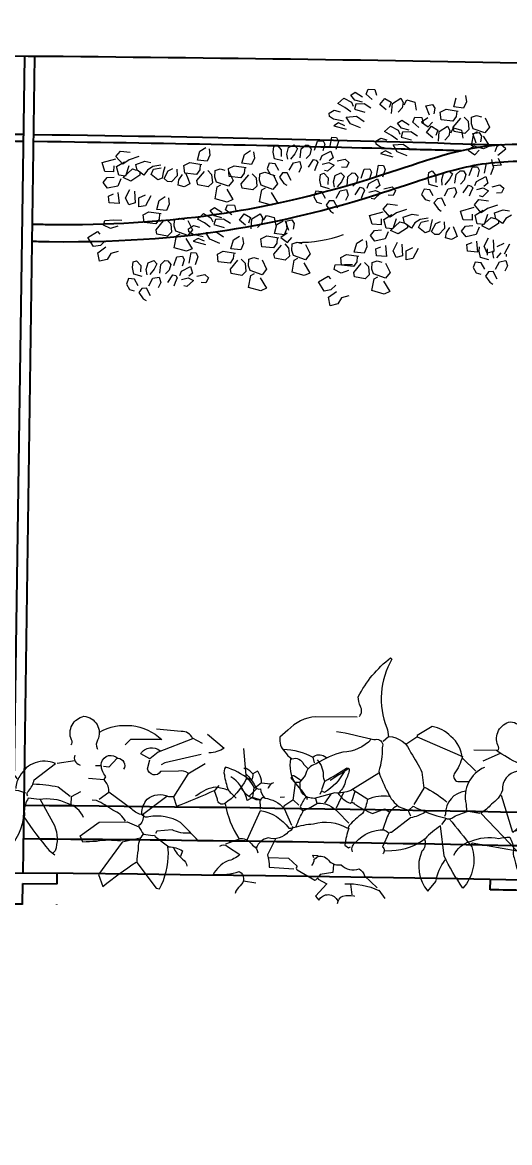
# Model space of a CAD drawing. Header units: metres. Extents: x 10 to 239, y 2 to 253.
# Drawn here: x 60.574 to 61.995, y 172.927 to 176.196 of the extents above; entities that cross this region are included whole.
import ezdxf

# ---------------------------------------------------------------- set-up
doc = ezdxf.new("R2010")
doc.units = ezdxf.units.M
doc.header["$MEASUREMENT"] = 0
doc.layers.get('Defpoints').update_dxf_attribs({"color": 9})
for name, color, linetype in [('-cotas', 252, 'Continuous'), ('1', 7, 'Continuous'), ('1estruct arco', 7, 'Continuous'), ('1lianas', 9, 'Continuous')]:
    doc.layers.add(name, color=color, linetype=linetype)
doc.layers.add('bloques veg', color=7, linetype='Continuous', lineweight=0, true_color=0xbbd5a5)
doc.styles.get("Standard").update_dxf_attribs({"font": 'arial.ttf'})
doc.dimstyles.get("Standard").update_dxf_attribs({"dimtxt": 0.18, "dimasz": 0.18, "dimexe": 0.18, "dimexo": 0.0625, "dimgap": 0.09, "dimtad": 0, "dimtih": 1, "dimtoh": 1, "dimdec": 4, "dimzin": 0, "dimdsep": 46, "dimtxsty": 'Standard', "dimcen": 0.09, "dimadec": 0, "dimazin": 0, "dimtfac": 1, "dimtdec": 4, "dimtofl": 0, "dimtmove": 0, "dimatfit": 3, "dimfxl": 1, "dimtolj": 1, "dimtzin": 0, "dimarcsym": 0})

# ---------------------------------------------------------------- blocks, each defined once
blk = doc.blocks.new('A$C510C2C19')
at = {"layer": 'bloques veg'}
for points in [[(794.7, 365.1, 0.349014), (796.4, 384.7, -0.094193), (792.1, 403.4, -0.10907), (854.2, 480), (856.8, 477.4, 0.229584), (848.3, 343.8, -0.100723), (851.7, 326), (841.5, 316.6)], [(233.7, 302.1, 0.4142), (234.5, 312.3, -0.472687), (258.3, 358.3, -0.53009), (285.6, 312.3, 0.260727), (284.7, 296.2), (285.6, 294.5)], [(790.4, 363.4), (709.6, 363.4, 0.189865), (655.9, 336.2), (640.6, 322.6, 0.263535), (650.8, 294.5, 0.133179), (664.5, 280.9, -0.390976), (687.4, 270.6), (695.9, 262.1)], [(1064.5, 302.1, 0.4142), (1065.3, 312.3, -0.472687), (1089.1, 358.3, -0.53009), (1116.4, 312.3, 0.260727), (1115.5, 296.2), (1116.4, 294.5)], [(289, 327.7, -0.32872), (410.7, 314.9), (349.4, 314), (339.2, 303.8)], [(490, 308.1), (470.4, 318.3, 0.326645), (448.3, 331.1), (399.8, 335.3)], [(750.4, 335.3, -0.021851), (817.6, 321.7, 0.099014), (829.6, 320.9, -0.574356), (839.8, 304.7, -0.091064), (833.8, 258.7, 0.045349), (852.5, 217, 0.13649), (874.7, 189.8), (889.1, 184.7)], [(1022.8, 261.3), (996.4, 286, 0.203949), (973.4, 328.5, 0.157364), (936.8, 347.2), (907.9, 329.4, -0.236053), (907, 326), (885.7, 311.5)], [(1119.8, 327.7, -0.32872), (1241.5, 314.9), (1180.2, 314), (1170, 303.8)], [(470.4, 317.4), (404, 290.2), (387.9, 277.4), (370, 286.8, -0.472885), (407.4, 292.8)], [(499.3, 326.8), (532.5, 299.6, -0.138214), (502.8, 290.2)], [(818.5, 320.9, -0.210098), (763.2, 295.3, 0.080353), (712.1, 271.5, 0.306458), (690.8, 248.5), (679.8, 234.9), (671.3, 234.9)], [(852.5, 326.8, -0.304626), (895.9, 295.3, -0.027878), (918.1, 257.9), (922.3, 227.2), (902.8, 194.9)], [(907.9, 326.8), (996.4, 289.4, -0.08902), (981.1, 255.3, 0.517303), (987.9, 240.9), (1009.1, 240.9)], [(570, 299.6), (575.9, 240, -0.128555), (534.2, 191.5, -0.566177), (520.6, 200), (514.7, 216.2)], [(647.4, 299.6, -0.110031), (705.3, 284.3, -0.37883), (728.3, 286), (731.7, 284.3)], [(1104.5, 262.1), (1137.6, 211.1, -0.107803), (1199.8, 145.5, 0.230988), (1174.2, 258.7), (1133.4, 290.2), (1118.9, 291.1), (1107, 277.4, -0.051575), (1062.8, 302.1), (1018.5, 302.1)], [(1135.1, 290.2, -0.301208), (1160.6, 301.3, -0.145798), (1205.7, 289.4, -0.098267), (1255.9, 253.6), (1272.1, 222.1)], [(130.8, 234.9, 0.03952), (98.5, 260.4, 0.257141), (66.2, 255.3, -0.03508), (80.6, 217.9), (78.9, 213.6)], [(151.3, 201.7, -0.449051), (152.1, 211.1, 0.125443), (163.2, 233.2), (204, 265.5, 0.401047), (135.1, 240, 0.163773), (127.4, 216.2)], [(241.5, 282.6, 0.442368), (250.8, 263.8), (252.5, 263)], [(421.9, 204.3), (375.1, 167.7, -0.142853), (353.8, 178.7), (308.7, 211.1, 0.217575), (301.1, 232.3, -0.386597), (302.8, 240.9, -0.209564), (293.4, 268.9, -0.568176), (325.7, 277.4, -0.587173), (336.8, 256.2)], [(462.8, 250.2, 0.212204), (444, 253.6), (409.1, 252.8, -0.720749), (383.6, 257.9), (387.9, 274.9)], [(495.9, 268.9), (461.9, 248.5), (434.7, 203.4), (440.6, 185.5, 0.01915), (515.5, 217.9), (523.2, 227.2)], [(589, 205.5, 0.046661), (591.6, 223.4, 0.079254), (580.9, 239.6, 0.108246), (535.4, 262.6, 0.252808), (533.3, 248.1, 0.063705), (541.4, 218.7, 0.099014), (546.9, 212.3), (556.7, 202.6)], [(661.9, 280.9, 0.189377), (671.3, 233.2), (667, 200), (650, 188.1), (650, 186.4)], [(713.7, 279.2, -0.206497), (726, 246.4, 0.075821), (728.6, 237.5), (723.1, 220.9)], [(729.4, 238.3, 0.0103), (770.7, 263.8, -0.4142), (776.3, 262.1, -0.105515), (769.4, 240, -0.169922), (757.1, 216.2), (755.8, 214.1)], [(775.4, 263.4, -0.012817), (744.8, 243), (739.7, 239.6)], [(1039.8, 268.9, 0.366302), (1004.9, 196.6), (1005.7, 183)], [(1106.2, 267.2), (1104.5, 262.1, 0.41008), (1075.5, 224.7, -0.148804), (1054.2, 197.4, -0.087555), (1033.8, 179.6), (1105.3, 106.4), (1017.6, 120.9), (1015.1, 118.3)], [(606, 199.6), (589, 204.3), (578.4, 198.3, 0.171524), (551.6, 240.4), (546, 243.8)], [(589, 250.2, 0.067581), (575.4, 260.9), (571.1, 260.9)], [(575.9, 249.4, -0.08551), (593, 227.2, 0.4142), (604, 221.3, 0.17395), (612.5, 203.4, -0.18573), (650.8, 183.8), (665.3, 151.5)], [(592.9, 223.4, 0.04306), (606, 234.1, 0.156006), (600.9, 250.6, 0.135742), (598, 255.8), (589, 250.2, -0.113541), (586.5, 237.9), (585.2, 237)], [(681.4, 239.6, -0.029968), (669.9, 246.8, 0.302765), (666.5, 247.7, 0.099014), (663.1, 243.4), (681.8, 220.9), (683.1, 220.4), (695, 203.8), (693.7, 201.7)], [(833.8, 255.3), (780.2, 220.4, -0.101242), (748.7, 215.3), (708.7, 204.3, -0.189941), (687.4, 211.9, -0.264252), (681.5, 231.5), (680.6, 234.9)], [(766.5, 257, -0.138168), (728.6, 216.2), (722.6, 219.2), (719.7, 211.9)], [(1177.6, 256.2, -0.587067), (1192.1, 257.9, 0.025208), (1273.8, 217.9), (1275.5, 215.3)], [(161.5, 225.5, -0.032883), (210, 220.4), (233.8, 202.6)], [(541.4, 217.9, 0.029037), (517.1, 223.8, 0.145218), (480.5, 206.8), (477.1, 205.5)], [(566.6, 222.1, 0.188675), (595.5, 200.9), (602.3, 200.9)], [(629, 233.2, 0.257919), (619.2, 223.8), (618.4, 222.6)], [(784.5, 222.1), (813.4, 204.3, -0.148804), (855.1, 210.2)], [(923.2, 228.9, -0.052948), (964.9, 202.6), (967.4, 200)], [(1003.2, 222.1, 0.383606), (964.9, 177), (963.2, 171.9)], [(260.2, 160.9, 0.228485), (228.7, 188.1, 0.153412), (173.4, 194.9, 0.03476), (152.1, 197.4, 0.136078), (144.5, 171.9, -0.226822), (142.8, 157.4, -0.168655), (102.8, 85.1, -0.166977), (83.2, 125.1, -0.132034), (88.3, 176.2, 0.4142), (78.1, 181.3, 0.176117), (20.2, 143, -0.333328), (12.5, 161.7, -0.370255), (90.8, 213.6, -0.04158), (132.5, 211.9), (146.2, 207.7)], [(484, 118.3, 0.011108), (449.1, 154, 0.17128), (387, 164.3, -0.45993), (373.4, 170.2, -0.170471), (383.6, 198.3, -0.298218), (425.3, 204.3), (434.7, 204.3)], [(812.5, 204.3, -0.109406), (803.2, 176.2, 0.033295), (777.6, 152.3), (775.1, 146.4, 0.201859), (707.9, 154, 0.059891), (669.6, 146.4), (667, 148.1, -0.38205), (659.3, 138.7, -0.310211), (620.2, 126, 0.250366), (597.2, 106.4)], [(610, 204.3, 0.514618), (604, 191.5), (604, 182.1)], [(692.5, 206.8, 0.033691), (681.5, 188.1), (686.6, 179.6)], [(754.7, 215.3, 0.147888), (779.3, 195.7, -0.548935), (787, 194.9, 0.055481), (822.8, 176.2), (846.6, 185.5), (855.1, 179.6)], [(1135.1, 212.8, -0.189499), (1096.8, 143), (1073.8, 214.5)], [(1213.5, 191.4, -0.32872), (1335.2, 178.6), (1273.9, 177.8), (1263.7, 167.6)], [(175.1, 194.9), (204, 144.7, -0.172211), (205.7, 95.3), (201.5, 91.1)], [(341.9, 154.9, 0.180038), (317.2, 176.2, 0.039429), (284.9, 194.9), (276.4, 194.9)], [(535.9, 191.5, 0.104645), (563.2, 124.3)], [(579.3, 121.7), (604.9, 179.6, -0.187164), (660.2, 145.5), (664.5, 145.5)], [(674.7, 148.9, -0.055374), (688.3, 180.4, 0.050323), (715.5, 194.9, -0.220352), (755.5, 178.7), (776.8, 156.6)], [(870.4, 191.5, 0.18956), (851.7, 170.2), (843.2, 145.5)], [(924.9, 179.6, -0.068573), (896.8, 168.5), (860.2, 139.6), (856.8, 139.6)], [(897.6, 171.9, -0.15036), (893.4, 183.8), (901.9, 191.5, 0.070404), (964, 169.4, 0.33432), (981.1, 171.9, -0.048264), (1009.1, 183), (1032.1, 179.6)], [(143.6, 160.9, 0.024628), (193.8, 96.2), (204.9, 87.7)], [(332.5, 115.7, 0.090576), (285.7, 114.9, -0.006271), (259.3, 113.2), (254.2, 125.1), (290.8, 152.3), (345.3, 154), (368.3, 144.7, 0.068298), (377.6, 130.2), (395.5, 127.7), (398.9, 128.5), (399.8, 126), (427, 106.4, -0.125), (453.4, 98.7), (450, 87.7)], [(376.8, 167.7, -0.240295), (368.3, 147.2), (367.4, 145.5)], [(972.5, 167.7, -0.007782), (1016.8, 114, -0.272308), (1000.6, 33.2, -0.034164), (963.2, 95.3), (955.5, 154, 0.047058), (925.7, 128.5, -0.158249), (861.1, 103.8), (846.6, 103)], [(1228.8, 154, -0.301208), (1254.4, 165, -0.145798), (1299.5, 153.1, -0.098267), (1349.7, 117.4), (1365.8, 85.9)], [(467.9, 133.6, -0.162277), (433, 139.6), (403.2, 136.2), (400.6, 131.9)], [(776.8, 147.2, 0.05426), (770, 114), (776.8, 108.9), (781.1, 110.6)], [(784.5, 101.3, -0.350769), (791.3, 120, -0.222488), (845.7, 144.7, -0.062256), (855.1, 138.7), (843.2, 111.5, -0.436478), (844, 97.9)], [(982.5, 97, -0.228485), (1014, 124.2, -0.153412), (1069.3, 131, -0.03476), (1090.6, 133.6, -0.136078), (1098.3, 108, 0.226822), (1100, 93.6, 0.168655), (1140, 21.2, 0.166977), (1159.5, 61.2, 0.132034), (1154.4, 112.3, -0.4142), (1164.6, 117.4, -0.176117), (1222.5, 79.1, 0.333328), (1230.2, 97.8, 0.370255), (1151.9, 149.8, 0.04158), (1110.2, 148), (1096.6, 143.8)], [(15.3, 108.9, -0.4142), (29.8, 108.1), (54.5, 92.8, -0.123093), (29.8, 80, 0.156387), (2.6, 52.8), (0, 51.1)], [(26.4, 113.2), (55.3, 124.3, -0.273697), (78.3, 111.5, -0.236053), (87.7, 101.3), (89.4, 97)], [(370.8, 122.6), (335.9, 114), (290.8, 50.2), (299.3, 27.2, -0.025269), (364, 75.7)], [(376.8, 130.2, 0.209335), (367.4, 99.6, 0.045135), (364.9, 74.9), (403.2, 25.5), (410, 23.8, 0.11853), (426.2, 94.5), (425.3, 106.4)], [(526.6, 108.9, -0.4142), (541.1, 108.1), (565.7, 92.8, -0.123093), (541.1, 80, 0.156387), (513.8, 52.8), (511.3, 51.1)], [(537.6, 113.2), (566.6, 124.3, -0.273697), (589.6, 111.5, -0.236053), (598.9, 101.3), (600.6, 97)], [(634.7, 124.3), (619.3, 92.8, -0.091522), (622.8, 68.9), (671.3, 66.4)], [(924.9, 126.8, -0.29039), (919.8, 103.8, 0.287994), (932.5, 26.4), (947.9, 45.1, -0.119293), (965.7, 87.7)], [(1284.2, 119.1, -0.189499), (1245.9, 49.3), (1222.9, 120.8)], [(1271.4, 119.9, -0.587067), (1285.8, 121.6, 0.025208), (1367.5, 81.6), (1369.3, 79.1)], [(435.5, 105.5, 0.130051), (454.2, 82.6, -0.178345), (462.8, 68.9)], [(621.9, 87.7), (660.2, 86.8), (677.2, 71.5, 0.5), (677.2, 64.7), (712.1, 45.1, 0.162277), (718.1, 49.4), (718.9, 46.8), (735.9, 38.3), (713.8, 13.6), (720.6, 6, -0.62767), (757.2, 5.1), (758.1, 6)], [(706.2, 73.2, 0.162277), (710.4, 86, 0.123093), (717.2, 91.1, -0.345856), (740.2, 81.7, 0.236053), (763.2, 75.7, 0.308121), (798.1, 68.1, -0.174149), (809.1, 54.5), (833.8, 31.5)], [(4.3, 53.6, 0.084976), (53.6, 59.6, -0.560455), (55.3, 32.3, 0.122009), (46, 17)], [(515.5, 53.6, 0.084976), (564.9, 59.6, -0.560455), (566.6, 32.3, 0.122009), (557.2, 17)], [(770.8, 38.3, -0.124252), (837.2, 26.4), (837.2, 27.2), (849.1, 11.1)], [(757.2, 0, -0.297607), (767.4, 14.5, -0.116623), (788.7, 15.3), (789.6, 14.5)]]:
    blk.add_lwpolyline(points, format="xyb", dxfattribs=at)
for points in [[(487.4, 286.8), (416.8, 269.8), (410, 265.5)], [(705.3, 284.3), (707.9, 273.2)], [(1069.6, 296.2), (1036.4, 280.9)], [(241.5, 271.5), (207.4, 265.5)], [(293.4, 262.1), (282.3, 262.1)], [(324, 277.4), (307.9, 259.6), (297.6, 261.3)], [(575.9, 240.9), (584.5, 240.9)], [(299.3, 234.9), (268.7, 237.4)], [(597.2, 222.1), (581.9, 206.8)], [(606, 233.2), (623.1, 231.5)], [(787.9, 218.7), (781.9, 198.3)], [(235.5, 185.5), (236.4, 201.7), (254.2, 211.9)], [(308.7, 210.2), (290, 196.6)], [(518.4, 202.6), (520.1, 204.3)], [(642.6, 205.5), (650.7, 206.8)], [(667.9, 200.9), (678.9, 190.6)], [(711.3, 204.3), (713.8, 194.9)], [(741.1, 212.8), (729.1, 194.9)], [(765.7, 216.2), (752.1, 185.5)], [(965.7, 167.7), (957.2, 156.6)], [(709.6, 88.5), (707.9, 93.6), (717.2, 92.8), (717.2, 91.1)], [(747.9, 75.7), (747, 60.4), (722.3, 56.2), (719.8, 51.9)], [(62.1, 41.7), (86, 38.3)], [(573.4, 41.7), (597.2, 38.3)], [(781.9, 38.3), (784.5, 17)]]:
    blk.add_lwpolyline(points, dxfattribs=at)
blk = doc.blocks.new('A$C0C3707A3')
at = {"layer": 'bloques veg'}
for p, q in [((0.6062, 0.4879), (0.6161, 0.4946)), ((0.6161, 0.4946), (0.6331, 0.4842)), ((0.6417, 0.4901), (0.6459, 0.5017)), ((0.6459, 0.5017), (0.662, 0.5009)), ((0.662, 0.5009), (0.6656, 0.4883)), ((0.5764, 0.468), (0.5902, 0.4806)), ((0.5926, 0.459), (0.5764, 0.468)), ((0.5902, 0.4806), (0.6075, 0.4713)), ((0.6158, 0.4761), (0.6062, 0.4879)), ((0.6075, 0.4713), (0.612, 0.462)), ((0.6181, 0.4673), (0.6149, 0.4554)), ((0.6332, 0.4714), (0.6158, 0.4761)), ((0.6369, 0.4681), (0.6181, 0.4673)), ((0.6528, 0.458), (0.6369, 0.4681)), ((0.6559, 0.4781), (0.6417, 0.4901)), ((0.6737, 0.4664), (0.6846, 0.4809)), ((0.6846, 0.4809), (0.6997, 0.4722)), ((0.6997, 0.4722), (0.6951, 0.4595)), ((0.7009, 0.4463), (0.7024, 0.4692)), ((0.7024, 0.4692), (0.7219, 0.4814)), ((0.7219, 0.4814), (0.7275, 0.4717)), ((0.7275, 0.4717), (0.7254, 0.4595)), ((0.7296, 0.4665), (0.736, 0.4776)), ((0.736, 0.4776), (0.7545, 0.4726)), ((0.7545, 0.4726), (0.7577, 0.4543)), ((0.7802, 0.4646), (0.795, 0.4676)), ((0.795, 0.4676), (0.8009, 0.459)), ((0.8448, 0.4624), (0.8503, 0.483)), ((0.8736, 0.4744), (0.8674, 0.4598)), ((0.8717, 0.4889), (0.8736, 0.4744)), ((0.5564, 0.4454), (0.5677, 0.4529)), ((0.5568, 0.4383), (0.5564, 0.4454)), ((0.5677, 0.4529), (0.5818, 0.4491)), ((0.6064, 0.4495), (0.5926, 0.459)), ((0.6149, 0.4554), (0.6388, 0.449)), ((0.6879, 0.4544), (0.6737, 0.4664)), ((0.7254, 0.4595), (0.7157, 0.4493)), ((0.7883, 0.4426), (0.7802, 0.4646)), ((0.8009, 0.459), (0.7985, 0.4457)), ((0.8135, 0.4498), (0.827, 0.4567)), ((0.8157, 0.4318), (0.8135, 0.4498)), ((0.827, 0.4567), (0.855, 0.4527)), ((0.8674, 0.4598), (0.8448, 0.4624)), ((0.8515, 0.4525), (0.8504, 0.4399)), ((0.8861, 0.4385), (0.8976, 0.4424)), ((0.8976, 0.4424), (0.9085, 0.4395)), ((0.5668, 0.4322), (0.5568, 0.4383)), ((0.5899, 0.4272), (0.5668, 0.4322)), ((0.5784, 0.4233), (0.5674, 0.4169)), ((0.5674, 0.4169), (0.5956, 0.4093)), ((0.593, 0.417), (0.5784, 0.4233)), ((0.5961, 0.4371), (0.6198, 0.4389)), ((0.6059, 0.4217), (0.5961, 0.4371)), ((0.6289, 0.4121), (0.6059, 0.4217)), ((0.6198, 0.4389), (0.6376, 0.4272)), ((0.6849, 0.404), (0.6988, 0.4166)), ((0.6988, 0.4166), (0.716, 0.4073)), ((0.7147, 0.424), (0.7246, 0.4306)), ((0.7243, 0.4121), (0.7147, 0.424)), ((0.7246, 0.4306), (0.7416, 0.4202)), ((0.7502, 0.4261), (0.7544, 0.4377)), ((0.7644, 0.4141), (0.7502, 0.4261)), ((0.7544, 0.4377), (0.7705, 0.4369)), ((0.7844, 0.4367), (0.7701, 0.4266)), ((0.7701, 0.4266), (0.7857, 0.4154)), ((0.7705, 0.4369), (0.7741, 0.4243)), ((0.7822, 0.4024), (0.7931, 0.4169)), ((0.7857, 0.4154), (0.7957, 0.4267)), ((0.7931, 0.4169), (0.8082, 0.4082)), ((0.8109, 0.4052), (0.8304, 0.4174)), ((0.8429, 0.4292), (0.8157, 0.4318)), ((0.8304, 0.4174), (0.836, 0.4078)), ((0.8504, 0.4399), (0.8429, 0.4292)), ((0.8437, 0.415), (0.861, 0.436)), ((0.8458, 0.4051), (0.8437, 0.415)), ((0.8687, 0.4386), (0.8778, 0.4291)), ((0.8778, 0.4291), (0.8796, 0.41)), ((0.8856, 0.4235), (0.8861, 0.4385)), ((0.8895, 0.412), (0.8856, 0.4235)), ((0.9277, 0.4158), (0.9171, 0.4023)), ((0.9172, 0.4372), (0.9277, 0.4158)), ((0.5583, 0.3658), (0.5626, 0.3903)), ((0.5626, 0.3903), (0.574, 0.3895)), ((0.574, 0.3895), (0.5785, 0.3802)), ((0.7011, 0.395), (0.6849, 0.404)), ((0.7149, 0.3855), (0.7011, 0.395)), ((0.716, 0.4073), (0.7205, 0.398)), ((0.7266, 0.4033), (0.7234, 0.3914)), ((0.7234, 0.3914), (0.7473, 0.385)), ((0.7417, 0.4074), (0.7243, 0.4121)), ((0.7454, 0.4041), (0.7266, 0.4033)), ((0.7613, 0.394), (0.7454, 0.4041)), ((0.7964, 0.3904), (0.7822, 0.4024)), ((0.8082, 0.4082), (0.8036, 0.3955)), ((0.8094, 0.3823), (0.8109, 0.4052)), ((0.8339, 0.3955), (0.8242, 0.3853)), ((0.836, 0.4078), (0.8339, 0.3955)), ((0.8381, 0.4025), (0.8445, 0.4136)), ((0.8445, 0.4136), (0.863, 0.4087)), ((0.8702, 0.4009), (0.8458, 0.4051)), ((0.863, 0.4087), (0.8662, 0.3903)), ((0.8796, 0.41), (0.8702, 0.4009)), ((0.8861, 0.3734), (0.8912, 0.4011)), ((0.8887, 0.4006), (0.9035, 0.4036)), ((0.8968, 0.3787), (0.8887, 0.4006)), ((0.9171, 0.4023), (0.8895, 0.412)), ((0.8912, 0.4011), (0.8995, 0.4059)), ((0.9035, 0.4036), (0.9094, 0.3951)), ((0.9094, 0.3951), (0.907, 0.3818)), ((0.9129, 0.3953), (0.9275, 0.3716)), ((0.2578, 0.3556), (0.2718, 0.3646)), ((0.4273, 0.3544), (0.4286, 0.368)), ((0.4286, 0.368), (0.4363, 0.3706)), ((0.4363, 0.3706), (0.4462, 0.3598)), ((0.4589, 0.3506), (0.4629, 0.3658)), ((0.4629, 0.3658), (0.4761, 0.3716)), ((0.4761, 0.3716), (0.4833, 0.3638)), ((0.4833, 0.3638), (0.4777, 0.3514)), ((0.4923, 0.3626), (0.5017, 0.3717)), ((0.5017, 0.3717), (0.5085, 0.371)), ((0.5085, 0.371), (0.5155, 0.3622)), ((0.5231, 0.3601), (0.5297, 0.3805)), ((0.5297, 0.3805), (0.5428, 0.3816)), ((0.5465, 0.3736), (0.5424, 0.3584)), ((0.5428, 0.3816), (0.5465, 0.3736)), ((0.5785, 0.3802), (0.5724, 0.362)), ((0.6649, 0.3815), (0.6762, 0.3889)), ((0.6653, 0.3744), (0.6649, 0.3815)), ((0.6753, 0.3682), (0.6653, 0.3744)), ((0.6984, 0.3632), (0.6753, 0.3682)), ((0.6762, 0.3889), (0.6903, 0.3851)), ((0.7046, 0.3732), (0.7283, 0.3749)), ((0.7144, 0.3577), (0.7046, 0.3732)), ((0.7283, 0.3749), (0.7461, 0.3632)), ((0.8929, 0.3727), (0.8786, 0.3626)), ((0.9143, 0.3658), (0.8861, 0.3734)), ((0.9275, 0.3716), (0.9143, 0.3658)), ((0.945, 0.3716), (0.9404, 0.3588)), ((0.9543, 0.3761), (0.945, 0.3716)), ((0.9476, 0.3511), (0.9656, 0.366)), ((0.9656, 0.366), (0.9543, 0.3761)), ((0.0635, 0.3425), (0.0738, 0.3549)), ((0.0795, 0.3243), (0.0635, 0.3425)), ((0.0738, 0.3549), (0.0963, 0.3523)), ((0.1169, 0.3422), (0.0939, 0.3344)), ((0.2522, 0.335), (0.2578, 0.3556)), ((0.2811, 0.347), (0.2748, 0.3324)), ((0.2791, 0.3615), (0.2811, 0.347)), ((0.3552, 0.3283), (0.3607, 0.349)), ((0.3607, 0.349), (0.3748, 0.358)), ((0.384, 0.3404), (0.3778, 0.3258)), ((0.3821, 0.3549), (0.384, 0.3404)), ((0.4303, 0.3396), (0.4273, 0.3544)), ((0.4499, 0.3344), (0.4303, 0.3396)), ((0.4462, 0.3598), (0.4457, 0.3448)), ((0.4614, 0.3383), (0.4589, 0.3506)), ((0.4777, 0.3514), (0.4674, 0.339)), ((0.4903, 0.3422), (0.4923, 0.3626)), ((0.512, 0.3491), (0.5039, 0.3408)), ((0.5091, 0.3208), (0.5208, 0.3386)), ((0.5155, 0.3622), (0.512, 0.3491)), ((0.5208, 0.3386), (0.5273, 0.3369)), ((0.5366, 0.3367), (0.5406, 0.3473)), ((0.5406, 0.3473), (0.5609, 0.3581)), ((0.5661, 0.3428), (0.5573, 0.3358)), ((0.5609, 0.3581), (0.5661, 0.3428)), ((0.5758, 0.3355), (0.5944, 0.3399)), ((0.5944, 0.3399), (0.6027, 0.3318)), ((0.6869, 0.3593), (0.6759, 0.3529)), ((0.6759, 0.3529), (0.7041, 0.3454)), ((0.7015, 0.353), (0.6869, 0.3593)), ((0.7374, 0.3481), (0.7144, 0.3577)), ((0.8786, 0.3626), (0.8942, 0.3514)), ((0.8942, 0.3514), (0.9042, 0.3627)), ((0.9363, 0.3262), (0.9333, 0.341)), ((0.948, 0.344), (0.9554, 0.3281)), ((0.0316, 0.3278), (0.0631, 0.3368)), ((0.0378, 0.3075), (0.0316, 0.3278)), ((0.0587, 0.3205), (0.0585, 0.3066)), ((0.0653, 0.3188), (0.0834, 0.3302)), ((0.0704, 0.2988), (0.0653, 0.3188)), ((0.0939, 0.3344), (0.0795, 0.3243)), ((0.0806, 0.2937), (0.1022, 0.3135)), ((0.0936, 0.3205), (0.0861, 0.2969)), ((0.1022, 0.3135), (0.1109, 0.3112)), ((0.1098, 0.3243), (0.1303, 0.3316)), ((0.1131, 0.3106), (0.1098, 0.3243)), ((0.1365, 0.3113), (0.1287, 0.2994)), ((0.1303, 0.3316), (0.1447, 0.3289)), ((0.1492, 0.3195), (0.1365, 0.3113)), ((0.1454, 0.3008), (0.151, 0.3132)), ((0.1675, 0.3228), (0.1492, 0.3195)), ((0.151, 0.3132), (0.1683, 0.3168)), ((0.177, 0.3191), (0.1735, 0.306)), ((0.185, 0.3099), (0.1958, 0.3152)), ((0.2047, 0.314), (0.2053, 0.2987)), ((0.221, 0.3224), (0.2344, 0.3293)), ((0.2231, 0.3044), (0.221, 0.3224)), ((0.2344, 0.3293), (0.2624, 0.3253)), ((0.2579, 0.3125), (0.2503, 0.3018)), ((0.2748, 0.3324), (0.2522, 0.335)), ((0.2589, 0.3251), (0.2579, 0.3125)), ((0.2936, 0.3111), (0.3051, 0.315)), ((0.3051, 0.315), (0.3159, 0.3121)), ((0.3239, 0.3158), (0.3374, 0.3226)), ((0.326, 0.2978), (0.3239, 0.3158)), ((0.3374, 0.3226), (0.3654, 0.3186)), ((0.3778, 0.3258), (0.3552, 0.3283)), ((0.3618, 0.3184), (0.3608, 0.3059)), ((0.4182, 0.3289), (0.4136, 0.3162)), ((0.4136, 0.3162), (0.4207, 0.3038)), ((0.4318, 0.3276), (0.4182, 0.3289)), ((0.4405, 0.3125), (0.4318, 0.3276)), ((0.465, 0.3129), (0.4743, 0.3302)), ((0.4743, 0.3302), (0.4891, 0.3332)), ((0.4927, 0.3206), (0.487, 0.3081)), ((0.4891, 0.3332), (0.4927, 0.3206)), ((0.5265, 0.3208), (0.5231, 0.3124)), ((0.5305, 0.3314), (0.5265, 0.3208)), ((0.5273, 0.3369), (0.5305, 0.3314)), ((0.5411, 0.3274), (0.5561, 0.3315)), ((0.5531, 0.3114), (0.5465, 0.3131)), ((0.5686, 0.3258), (0.5531, 0.3114)), ((0.5561, 0.3315), (0.5686, 0.3258)), ((0.5974, 0.3205), (0.5859, 0.3212)), ((0.6027, 0.3318), (0.5974, 0.3205)), ((0.6316, 0.2962), (0.6382, 0.3165)), ((0.6382, 0.3165), (0.6513, 0.3176)), ((0.6513, 0.3176), (0.655, 0.3097)), ((0.6668, 0.3018), (0.6711, 0.3263)), ((0.6711, 0.3263), (0.6825, 0.3256)), ((0.687, 0.3162), (0.6809, 0.2981)), ((0.6825, 0.3256), (0.687, 0.3162)), ((0.7875, 0.3103), (0.7955, 0.314)), ((0.7955, 0.314), (0.8043, 0.3035)), ((0.8218, 0.3081), (0.8339, 0.3142)), ((0.8339, 0.3142), (0.8425, 0.3072)), ((0.8515, 0.306), (0.8606, 0.314)), ((0.8606, 0.314), (0.8677, 0.3144)), ((0.8677, 0.3144), (0.8736, 0.3059)), ((0.8812, 0.3038), (0.8889, 0.3239)), ((0.8889, 0.3239), (0.9006, 0.3242)), ((0.9043, 0.3163), (0.9002, 0.3011)), ((0.9006, 0.3242), (0.9043, 0.3163)), ((0.9164, 0.3095), (0.9215, 0.3326)), ((0.9215, 0.3326), (0.9332, 0.333)), ((0.9377, 0.3236), (0.9305, 0.3057)), ((0.9332, 0.333), (0.9377, 0.3236)), ((0.9554, 0.3281), (0.9363, 0.3262)), ((0.0344, 0.2817), (0.0433, 0.2932)), ((0.0585, 0.3066), (0.0378, 0.3075)), ((0.0433, 0.2932), (0.0599, 0.2946)), ((0.0751, 0.2905), (0.0683, 0.2737)), ((0.0861, 0.2969), (0.0704, 0.2988)), ((0.0982, 0.2855), (0.0806, 0.2937)), ((0.1194, 0.2996), (0.0982, 0.2855)), ((0.1287, 0.2994), (0.1131, 0.3106)), ((0.1193, 0.3078), (0.1194, 0.2996)), ((0.1607, 0.2885), (0.1454, 0.3008)), ((0.1711, 0.2927), (0.1607, 0.2885)), ((0.1735, 0.306), (0.1711, 0.2927)), ((0.1755, 0.2916), (0.185, 0.3099)), ((0.183, 0.2849), (0.1755, 0.2916)), ((0.2053, 0.2987), (0.1923, 0.2847)), ((0.2077, 0.2771), (0.2098, 0.2894)), ((0.2098, 0.2894), (0.2176, 0.3012)), ((0.2503, 0.3018), (0.2231, 0.3044)), ((0.2253, 0.3038), (0.2311, 0.2906)), ((0.2311, 0.2906), (0.2352, 0.2802)), ((0.2512, 0.2876), (0.2684, 0.3085)), ((0.2532, 0.2777), (0.2512, 0.2876)), ((0.2761, 0.3111), (0.2852, 0.3017)), ((0.2852, 0.3017), (0.2871, 0.2826)), ((0.293, 0.2961), (0.2936, 0.3111)), ((0.2969, 0.2846), (0.293, 0.2961)), ((0.3246, 0.3098), (0.3351, 0.2883)), ((0.3351, 0.2883), (0.3246, 0.2749)), ((0.3533, 0.2951), (0.326, 0.2978)), ((0.3608, 0.3059), (0.3533, 0.2951)), ((0.3541, 0.2809), (0.3714, 0.3019)), ((0.379, 0.3045), (0.3881, 0.2951)), ((0.3881, 0.2951), (0.39, 0.276)), ((0.396, 0.2895), (0.3965, 0.3045)), ((0.3998, 0.278), (0.396, 0.2895)), ((0.3965, 0.3045), (0.408, 0.3084)), ((0.408, 0.3084), (0.4188, 0.3055)), ((0.4207, 0.3038), (0.4316, 0.3009)), ((0.4275, 0.3031), (0.4381, 0.2817)), ((0.4494, 0.3066), (0.4421, 0.2969)), ((0.4421, 0.2969), (0.4523, 0.2826)), ((0.46, 0.3072), (0.4494, 0.3066)), ((0.4693, 0.2896), (0.46, 0.3072)), ((0.5358, 0.2904), (0.5371, 0.304)), ((0.5388, 0.2756), (0.5358, 0.2904)), ((0.5371, 0.304), (0.5448, 0.3066)), ((0.5448, 0.3066), (0.5547, 0.2958)), ((0.5547, 0.2958), (0.5542, 0.2808)), ((0.5674, 0.2866), (0.5714, 0.3018)), ((0.5699, 0.2743), (0.5674, 0.2866)), ((0.5714, 0.3018), (0.5846, 0.3076)), ((0.5862, 0.2874), (0.5759, 0.275)), ((0.5846, 0.3076), (0.5918, 0.2998)), ((0.5918, 0.2998), (0.5862, 0.2874)), ((0.5988, 0.2782), (0.6008, 0.2986)), ((0.6008, 0.2986), (0.6102, 0.3077)), ((0.6102, 0.3077), (0.617, 0.307)), ((0.617, 0.307), (0.624, 0.2982)), ((0.624, 0.2982), (0.6205, 0.2852)), ((0.6491, 0.2833), (0.6694, 0.2942)), ((0.655, 0.3097), (0.6509, 0.2945)), ((0.6694, 0.2942), (0.6746, 0.2788)), ((0.7862, 0.2967), (0.7875, 0.3103)), ((0.7892, 0.282), (0.7862, 0.2967)), ((0.8043, 0.3035), (0.8046, 0.2871)), ((0.818, 0.294), (0.8218, 0.3081)), ((0.8192, 0.2809), (0.818, 0.294)), ((0.8358, 0.2951), (0.8252, 0.2816)), ((0.8425, 0.3072), (0.8358, 0.2951)), ((0.8484, 0.2859), (0.8515, 0.306)), ((0.8701, 0.2929), (0.8617, 0.2835)), ((0.8736, 0.3059), (0.8701, 0.2929)), ((0.8947, 0.2805), (0.8984, 0.2899)), ((0.8984, 0.2899), (0.9201, 0.3016)), ((0.9242, 0.2865), (0.9151, 0.2785)), ((0.9201, 0.3016), (0.9242, 0.2865)), ((0.0448, 0.2684), (0.0344, 0.2817)), ((0.0683, 0.2737), (0.0448, 0.2684)), ((0.0867, 0.2467), (0.0965, 0.2662)), ((0.1071, 0.2622), (0.1091, 0.2349)), ((0.1923, 0.2847), (0.183, 0.2849)), ((0.2218, 0.2733), (0.2077, 0.2771)), ((0.2352, 0.2802), (0.2218, 0.2733)), ((0.2777, 0.2735), (0.2532, 0.2777)), ((0.2871, 0.2826), (0.2777, 0.2735)), ((0.2935, 0.246), (0.2986, 0.2737)), ((0.3246, 0.2749), (0.2969, 0.2846)), ((0.2986, 0.2737), (0.3069, 0.2785)), ((0.3204, 0.2679), (0.3349, 0.2442)), ((0.3561, 0.2711), (0.3541, 0.2809)), ((0.3806, 0.2669), (0.3561, 0.2711)), ((0.39, 0.276), (0.3806, 0.2669)), ((0.3965, 0.2393), (0.4016, 0.267)), ((0.4275, 0.2682), (0.3998, 0.278)), ((0.4016, 0.267), (0.4098, 0.2718)), ((0.4233, 0.2612), (0.4379, 0.2375)), ((0.4381, 0.2817), (0.4275, 0.2682)), ((0.4523, 0.2826), (0.4593, 0.2783)), ((0.5267, 0.2649), (0.5221, 0.2522)), ((0.5403, 0.2636), (0.5267, 0.2649)), ((0.5584, 0.2704), (0.5388, 0.2756)), ((0.549, 0.2485), (0.5403, 0.2636)), ((0.5735, 0.2489), (0.5828, 0.2662)), ((0.5828, 0.2662), (0.5976, 0.2692)), ((0.5976, 0.2692), (0.6012, 0.2566)), ((0.6205, 0.2852), (0.6124, 0.2769)), ((0.6176, 0.2569), (0.6293, 0.2747)), ((0.6293, 0.2747), (0.6358, 0.2729)), ((0.639, 0.2674), (0.635, 0.2569)), ((0.6358, 0.2729), (0.639, 0.2674)), ((0.6451, 0.2728), (0.6491, 0.2833)), ((0.6496, 0.2634), (0.6646, 0.2675)), ((0.6771, 0.2619), (0.6616, 0.2474)), ((0.6646, 0.2675), (0.6771, 0.2619)), ((0.6746, 0.2788), (0.6658, 0.2719)), ((0.6843, 0.2716), (0.7029, 0.2759)), ((0.7029, 0.2759), (0.7112, 0.2678)), ((0.7112, 0.2678), (0.7059, 0.2565)), ((0.777, 0.2713), (0.7714, 0.2588)), ((0.7906, 0.2699), (0.777, 0.2713)), ((0.8088, 0.2767), (0.7892, 0.282)), ((0.7986, 0.2562), (0.7906, 0.2699)), ((0.8242, 0.2563), (0.8332, 0.2725)), ((0.8332, 0.2725), (0.848, 0.2755)), ((0.8519, 0.264), (0.8451, 0.2518)), ((0.848, 0.2755), (0.8519, 0.264)), ((0.8679, 0.2632), (0.8797, 0.281)), ((0.8797, 0.281), (0.8862, 0.2792)), ((0.8843, 0.2635), (0.8812, 0.2561)), ((0.8897, 0.2748), (0.8843, 0.2635)), ((0.8862, 0.2792), (0.8897, 0.2748)), ((0.8992, 0.2711), (0.9142, 0.2752)), ((0.9264, 0.2685), (0.9122, 0.2548)), ((0.9142, 0.2752), (0.9264, 0.2685)), ((0.9347, 0.2779), (0.9522, 0.2825)), ((0.9565, 0.2639), (0.9448, 0.2635)), ((0.9522, 0.2825), (0.9619, 0.2752)), ((0.9619, 0.2752), (0.9565, 0.2639)), ((0.0469, 0.2504), (0.0587, 0.2554)), ((0.0486, 0.2348), (0.0469, 0.2504)), ((0.0715, 0.2334), (0.0486, 0.2348)), ((0.0689, 0.2585), (0.0715, 0.2334)), ((0.094, 0.2308), (0.0867, 0.2467)), ((0.1091, 0.2349), (0.094, 0.2308)), ((0.1169, 0.2468), (0.1329, 0.2541)), ((0.1171, 0.2258), (0.1169, 0.2468)), ((0.1451, 0.252), (0.133, 0.2285)), ((0.1587, 0.2204), (0.1643, 0.2411)), ((0.1643, 0.2411), (0.1783, 0.2501)), ((0.1856, 0.247), (0.1876, 0.2325)), ((0.3218, 0.2384), (0.2935, 0.246)), ((0.3349, 0.2442), (0.3218, 0.2384)), ((0.4247, 0.2318), (0.3965, 0.2393)), ((0.4379, 0.2375), (0.4247, 0.2318)), ((0.5221, 0.2522), (0.5292, 0.2398)), ((0.5292, 0.2398), (0.5401, 0.2369)), ((0.5579, 0.2426), (0.5506, 0.2329)), ((0.5685, 0.2433), (0.5579, 0.2426)), ((0.5778, 0.2257), (0.5685, 0.2433)), ((0.6012, 0.2566), (0.5955, 0.2442)), ((0.635, 0.2569), (0.6316, 0.2485)), ((0.6616, 0.2474), (0.655, 0.2492)), ((0.683, 0.2243), (0.6933, 0.2367)), ((0.6933, 0.2367), (0.7159, 0.2341)), ((0.7059, 0.2565), (0.6944, 0.2572)), ((0.7714, 0.2588), (0.7799, 0.2472)), ((0.7799, 0.2472), (0.7908, 0.2443)), ((0.8083, 0.2489), (0.7999, 0.2395)), ((0.7999, 0.2395), (0.8104, 0.2263)), ((0.8181, 0.2509), (0.8083, 0.2489)), ((0.8271, 0.2323), (0.8181, 0.2509)), ((0.8938, 0.2359), (0.9041, 0.2482)), ((0.9099, 0.2176), (0.8938, 0.2359)), ((0.9041, 0.2482), (0.9267, 0.2457)), ((0.9122, 0.2548), (0.9057, 0.2566)), ((0.9472, 0.2355), (0.9242, 0.2277)), ((0.133, 0.2285), (0.1171, 0.2258)), ((0.1274, 0.2079), (0.1409, 0.2147)), ((0.1296, 0.1898), (0.1274, 0.2079)), ((0.1409, 0.2147), (0.1689, 0.2107)), ((0.1813, 0.2179), (0.1587, 0.2204)), ((0.1654, 0.2105), (0.1644, 0.198)), ((0.1876, 0.2325), (0.1813, 0.2179)), ((0.253, 0.1987), (0.2668, 0.2113)), ((0.2668, 0.2113), (0.2841, 0.202)), ((0.2827, 0.2186), (0.2927, 0.2253)), ((0.2923, 0.2067), (0.2827, 0.2186)), ((0.2927, 0.2253), (0.3097, 0.2149)), ((0.3182, 0.2207), (0.3225, 0.2324)), ((0.3324, 0.2088), (0.3182, 0.2207)), ((0.3225, 0.2324), (0.3386, 0.2316)), ((0.3386, 0.2316), (0.3422, 0.219)), ((0.3502, 0.197), (0.3611, 0.2116)), ((0.3611, 0.2116), (0.3762, 0.2029)), ((0.3789, 0.1998), (0.3985, 0.212)), ((0.3985, 0.212), (0.404, 0.2024)), ((0.4061, 0.1972), (0.4126, 0.2083)), ((0.4126, 0.2083), (0.431, 0.2033)), ((0.5506, 0.2329), (0.5608, 0.2186)), ((0.5608, 0.2186), (0.5678, 0.2144)), ((0.6512, 0.2096), (0.6827, 0.2186)), ((0.6574, 0.1893), (0.6512, 0.2096)), ((0.6991, 0.2061), (0.683, 0.2243)), ((0.6848, 0.2006), (0.703, 0.212)), ((0.7134, 0.2162), (0.6991, 0.2061)), ((0.7364, 0.224), (0.7134, 0.2162)), ((0.7293, 0.2061), (0.7499, 0.2134)), ((0.7499, 0.2134), (0.7643, 0.2107)), ((0.8104, 0.2263), (0.8171, 0.221)), ((0.862, 0.2211), (0.8935, 0.2302)), ((0.8682, 0.2009), (0.862, 0.2211)), ((0.8891, 0.2139), (0.8889, 0.2)), ((0.8956, 0.2121), (0.9138, 0.2235)), ((0.9007, 0.1921), (0.8956, 0.2121)), ((0.9242, 0.2277), (0.9099, 0.2176)), ((0.924, 0.2138), (0.9165, 0.1902)), ((0.9401, 0.2177), (0.9607, 0.2249)), ((0.9434, 0.204), (0.9401, 0.2177)), ((0.9607, 0.2249), (0.9751, 0.2222)), ((0.9796, 0.2129), (0.9669, 0.2047)), ((0.0356, 0.1831), (0.0386, 0.194)), ((0.0521, 0.1752), (0.0356, 0.1831)), ((0.0386, 0.194), (0.0598, 0.1952)), ((0.0598, 0.1952), (0.0784, 0.1949)), ((0.1568, 0.1872), (0.1296, 0.1898)), ((0.1644, 0.198), (0.1568, 0.1872)), ((0.1577, 0.173), (0.1749, 0.194)), ((0.1826, 0.1966), (0.1917, 0.1872)), ((0.1917, 0.1872), (0.1936, 0.1681)), ((0.1995, 0.1816), (0.2, 0.1966)), ((0.2034, 0.1701), (0.1995, 0.1816)), ((0.2, 0.1966), (0.2116, 0.2005)), ((0.2116, 0.2005), (0.2224, 0.1976)), ((0.2311, 0.1952), (0.2416, 0.1738)), ((0.2329, 0.1761), (0.2442, 0.1836)), ((0.2442, 0.1836), (0.2584, 0.1798)), ((0.2692, 0.1897), (0.253, 0.1987)), ((0.2829, 0.1802), (0.2692, 0.1897)), ((0.2841, 0.202), (0.2886, 0.1926)), ((0.2946, 0.198), (0.2914, 0.186)), ((0.2914, 0.186), (0.3153, 0.1796)), ((0.3097, 0.2021), (0.2923, 0.2067)), ((0.3135, 0.1987), (0.2946, 0.198)), ((0.3294, 0.1887), (0.3135, 0.1987)), ((0.3645, 0.1851), (0.3502, 0.197)), ((0.3762, 0.2029), (0.3717, 0.1901)), ((0.3774, 0.177), (0.3789, 0.1998)), ((0.4019, 0.1902), (0.3922, 0.18)), ((0.404, 0.2024), (0.4019, 0.1902)), ((0.431, 0.2033), (0.4343, 0.185)), ((0.4316, 0.1663), (0.4371, 0.1869)), ((0.4371, 0.1869), (0.4512, 0.1959)), ((0.4568, 0.1952), (0.4716, 0.1983)), ((0.4649, 0.1733), (0.4568, 0.1952)), ((0.4585, 0.1928), (0.4604, 0.1783)), ((0.4716, 0.1983), (0.4774, 0.1897)), ((0.4774, 0.1897), (0.475, 0.1764)), ((0.6781, 0.1884), (0.6574, 0.1893)), ((0.6783, 0.2023), (0.6781, 0.1884)), ((0.6899, 0.1806), (0.6848, 0.2006)), ((0.7002, 0.1755), (0.7218, 0.1953)), ((0.7132, 0.2023), (0.7057, 0.1787)), ((0.7218, 0.1953), (0.7305, 0.193)), ((0.7326, 0.1924), (0.7293, 0.2061)), ((0.7483, 0.1812), (0.7326, 0.1924)), ((0.7389, 0.1896), (0.739, 0.1814)), ((0.7561, 0.1931), (0.7483, 0.1812)), ((0.7688, 0.2013), (0.7561, 0.1931)), ((0.7649, 0.1826), (0.7706, 0.195)), ((0.7802, 0.1703), (0.7649, 0.1826)), ((0.7871, 0.2046), (0.7688, 0.2013)), ((0.7706, 0.195), (0.7878, 0.1986)), ((0.7931, 0.1878), (0.7907, 0.1745)), ((0.7966, 0.2009), (0.7931, 0.1878)), ((0.795, 0.1734), (0.8046, 0.1917)), ((0.8046, 0.1917), (0.8153, 0.197)), ((0.8243, 0.1958), (0.8248, 0.1805)), ((0.8293, 0.1712), (0.8372, 0.183)), ((0.8448, 0.1856), (0.8506, 0.1724)), ((0.8647, 0.175), (0.8736, 0.1866)), ((0.8889, 0.2), (0.8682, 0.2009)), ((0.8736, 0.1866), (0.8903, 0.188)), ((0.9055, 0.1839), (0.8987, 0.1671)), ((0.9165, 0.1902), (0.9007, 0.1921)), ((0.911, 0.1871), (0.9326, 0.2069)), ((0.9286, 0.1789), (0.911, 0.1871)), ((0.9498, 0.193), (0.9286, 0.1789)), ((0.9326, 0.2069), (0.9413, 0.2045)), ((0.9591, 0.1928), (0.9434, 0.204)), ((0.9497, 0.2011), (0.9498, 0.193)), ((0.9669, 0.2047), (0.9591, 0.1928)), ((0, 0.1543), (0.0223, 0.1681)), ((0.0223, 0.1681), (0.0277, 0.162)), ((0.0689, 0.1812), (0.0521, 0.1752)), ((0.1597, 0.1632), (0.1577, 0.173)), ((0.1841, 0.1589), (0.1597, 0.1632)), ((0.1936, 0.1681), (0.1841, 0.1589)), ((0.2, 0.1314), (0.2051, 0.1591)), ((0.231, 0.1603), (0.2034, 0.1701)), ((0.2051, 0.1591), (0.2134, 0.1639)), ((0.2416, 0.1738), (0.231, 0.1603)), ((0.2334, 0.169), (0.2329, 0.1761)), ((0.2434, 0.1629), (0.2334, 0.169)), ((0.2664, 0.1578), (0.2434, 0.1629)), ((0.2726, 0.1678), (0.2964, 0.1696)), ((0.2824, 0.1524), (0.2726, 0.1678)), ((0.2964, 0.1696), (0.3141, 0.1579)), ((0.3367, 0.151), (0.3508, 0.16)), ((0.3581, 0.1569), (0.36, 0.1424)), ((0.4003, 0.1537), (0.4138, 0.1606)), ((0.4138, 0.1606), (0.4418, 0.1566)), ((0.4542, 0.1637), (0.4316, 0.1663)), ((0.4382, 0.1564), (0.4372, 0.1438)), ((0.461, 0.1674), (0.4466, 0.1573)), ((0.4466, 0.1573), (0.4622, 0.1461)), ((0.4604, 0.1783), (0.4542, 0.1637)), ((0.4622, 0.1461), (0.4722, 0.1574)), ((0.6539, 0.1635), (0.6628, 0.175)), ((0.6643, 0.1502), (0.6539, 0.1635)), ((0.6628, 0.175), (0.6795, 0.1764)), ((0.6947, 0.1723), (0.6879, 0.1555)), ((0.7057, 0.1787), (0.6899, 0.1806)), ((0.7178, 0.1673), (0.7002, 0.1755)), ((0.739, 0.1814), (0.7178, 0.1673)), ((0.7907, 0.1745), (0.7802, 0.1703)), ((0.8025, 0.1667), (0.795, 0.1734)), ((0.8118, 0.1665), (0.8025, 0.1667)), ((0.8248, 0.1805), (0.8118, 0.1665)), ((0.8272, 0.1589), (0.8293, 0.1712)), ((0.8413, 0.1551), (0.8272, 0.1589)), ((0.8548, 0.162), (0.8413, 0.1551)), ((0.8506, 0.1724), (0.8548, 0.162)), ((0.8751, 0.1618), (0.8647, 0.175)), ((0.8987, 0.1671), (0.8751, 0.1618)), ((0.917, 0.1401), (0.9269, 0.1595)), ((0.013, 0.1333), (0, 0.1543)), ((0.0289, 0.1361), (0.013, 0.1333)), ((0.0231, 0.119), (0.0419, 0.1326)), ((0.0399, 0.147), (0.0289, 0.1361)), ((0.2283, 0.1239), (0.2, 0.1314)), ((0.2268, 0.1533), (0.2414, 0.1296)), ((0.2549, 0.1539), (0.2439, 0.1476)), ((0.2439, 0.1476), (0.2721, 0.14)), ((0.2695, 0.1477), (0.2549, 0.1539)), ((0.3054, 0.1427), (0.2824, 0.1524)), ((0.3312, 0.1303), (0.3367, 0.151)), ((0.3538, 0.1278), (0.3312, 0.1303)), ((0.36, 0.1424), (0.3538, 0.1278)), ((0.4025, 0.1357), (0.4003, 0.1537)), ((0.4297, 0.1331), (0.4025, 0.1357)), ((0.4372, 0.1438), (0.4297, 0.1331)), ((0.4305, 0.1189), (0.4478, 0.1398)), ((0.4555, 0.1424), (0.4646, 0.133)), ((0.4646, 0.133), (0.4664, 0.1139)), ((0.4724, 0.1274), (0.4729, 0.1424)), ((0.4729, 0.1424), (0.4844, 0.1463)), ((0.4844, 0.1463), (0.4953, 0.1434)), ((0.5039, 0.1411), (0.5145, 0.1196)), ((0.6167, 0.1246), (0.6223, 0.1452)), ((0.6223, 0.1452), (0.6363, 0.1542)), ((0.6456, 0.1366), (0.6393, 0.122)), ((0.6436, 0.1511), (0.6456, 0.1366)), ((0.6879, 0.1555), (0.6643, 0.1502)), ((0.6665, 0.1322), (0.6783, 0.1372)), ((0.6681, 0.1166), (0.6665, 0.1322)), ((0.6884, 0.1403), (0.691, 0.1151)), ((0.7062, 0.1285), (0.7161, 0.148)), ((0.7267, 0.144), (0.7286, 0.1167)), ((0.7365, 0.1286), (0.7524, 0.1359)), ((0.7646, 0.1338), (0.7525, 0.1103)), ((0.8773, 0.1437), (0.8891, 0.1487)), ((0.8789, 0.1282), (0.8773, 0.1437)), ((0.8992, 0.1518), (0.9018, 0.1267)), ((0.9056, 0.1288), (0.9065, 0.1387)), ((0.9244, 0.1241), (0.917, 0.1401)), ((0.9244, 0.1339), (0.9239, 0.1193)), ((0.9371, 0.125), (0.9385, 0.1301)), ((0.9375, 0.1555), (0.9394, 0.1283)), ((0.9473, 0.1401), (0.9632, 0.1475)), ((0.9754, 0.1454), (0.9633, 0.1219)), ((0.0271, 0.0993), (0.0231, 0.119)), ((0.0447, 0.1039), (0.0271, 0.0993)), ((0.0531, 0.1179), (0.0447, 0.1039)), ((0.0706, 0.1225), (0.0531, 0.1179)), ((0.1996, 0.0908), (0.2062, 0.1111)), ((0.2062, 0.1111), (0.2193, 0.1123)), ((0.223, 0.1043), (0.2189, 0.0891)), ((0.2193, 0.1123), (0.223, 0.1043)), ((0.2414, 0.1296), (0.2283, 0.1239)), ((0.2349, 0.0965), (0.2391, 0.121)), ((0.2391, 0.121), (0.2505, 0.1202)), ((0.255, 0.1109), (0.249, 0.0927)), ((0.2505, 0.1202), (0.255, 0.1109)), ((0.2999, 0.1178), (0.3134, 0.1247)), ((0.3021, 0.0998), (0.2999, 0.1178)), ((0.3134, 0.1247), (0.3414, 0.1206)), ((0.3368, 0.1079), (0.3293, 0.0971)), ((0.3302, 0.0829), (0.3474, 0.1039)), ((0.3379, 0.1204), (0.3368, 0.1079)), ((0.3551, 0.1065), (0.3642, 0.0971)), ((0.372, 0.0915), (0.3725, 0.1065)), ((0.3725, 0.1065), (0.384, 0.1104)), ((0.384, 0.1104), (0.3949, 0.1075)), ((0.4036, 0.1051), (0.4141, 0.0837)), ((0.4325, 0.109), (0.4305, 0.1189)), ((0.457, 0.1048), (0.4325, 0.109)), ((0.4664, 0.1139), (0.457, 0.1048)), ((0.4763, 0.1159), (0.4724, 0.1274)), ((0.4729, 0.0773), (0.478, 0.105)), ((0.5039, 0.1062), (0.4763, 0.1159)), ((0.478, 0.105), (0.4862, 0.1098)), ((0.5145, 0.1196), (0.5039, 0.1062)), ((0.5855, 0.112), (0.5989, 0.1189)), ((0.5876, 0.094), (0.5855, 0.112)), ((0.5989, 0.1189), (0.6269, 0.1149)), ((0.6393, 0.122), (0.6167, 0.1246)), ((0.6234, 0.1146), (0.6224, 0.1021)), ((0.658, 0.1007), (0.6696, 0.1046)), ((0.691, 0.1151), (0.6681, 0.1166)), ((0.6696, 0.1046), (0.6804, 0.1017)), ((0.7136, 0.1126), (0.7062, 0.1285)), ((0.7286, 0.1167), (0.7136, 0.1126)), ((0.7367, 0.1076), (0.7365, 0.1286)), ((0.7525, 0.1103), (0.7367, 0.1076)), ((0.9018, 0.1267), (0.8789, 0.1282)), ((0.9086, 0.1141), (0.9056, 0.1288)), ((0.9281, 0.1088), (0.9086, 0.1141)), ((0.9394, 0.1283), (0.9244, 0.1241)), ((0.9396, 0.1127), (0.9371, 0.125)), ((0.9433, 0.0873), (0.9526, 0.1046)), ((0.9557, 0.1255), (0.9456, 0.1134)), ((0.9526, 0.1046), (0.9674, 0.1076)), ((0.9674, 0.1076), (0.971, 0.095)), ((0.9686, 0.1166), (0.9691, 0.1219)), ((0.1038, 0.0851), (0.1052, 0.0987)), ((0.1069, 0.0703), (0.1038, 0.0851)), ((0.1052, 0.0987), (0.1128, 0.1013)), ((0.1128, 0.1013), (0.1227, 0.0905)), ((0.1227, 0.0905), (0.1222, 0.0755)), ((0.1354, 0.0813), (0.1395, 0.0965)), ((0.1379, 0.069), (0.1354, 0.0813)), ((0.1395, 0.0965), (0.1527, 0.1022)), ((0.1542, 0.082), (0.1439, 0.0697)), ((0.1527, 0.1022), (0.1599, 0.0945)), ((0.1599, 0.0945), (0.1542, 0.082)), ((0.1669, 0.0728), (0.1689, 0.0932)), ((0.1689, 0.0932), (0.1783, 0.1023)), ((0.1783, 0.1023), (0.1851, 0.1017)), ((0.1885, 0.0798), (0.1805, 0.0715)), ((0.1851, 0.1017), (0.192, 0.0928)), ((0.192, 0.0928), (0.1885, 0.0798)), ((0.2131, 0.0674), (0.2171, 0.078)), ((0.2171, 0.078), (0.2375, 0.0888)), ((0.2375, 0.0888), (0.2427, 0.0735)), ((0.3293, 0.0971), (0.3021, 0.0998)), ((0.3322, 0.0731), (0.3302, 0.0829)), ((0.366, 0.078), (0.3566, 0.0689)), ((0.3642, 0.0971), (0.366, 0.078)), ((0.3759, 0.08), (0.372, 0.0915)), ((0.4035, 0.0703), (0.3759, 0.08)), ((0.4141, 0.0837), (0.4035, 0.0703)), ((0.4997, 0.0992), (0.5143, 0.0755)), ((0.57, 0.0838), (0.5729, 0.0947)), ((0.5865, 0.0759), (0.57, 0.0838)), ((0.5729, 0.0947), (0.5942, 0.0959)), ((0.6033, 0.0819), (0.5865, 0.0759)), ((0.6148, 0.0914), (0.5876, 0.094)), ((0.5942, 0.0959), (0.6128, 0.0956)), ((0.6224, 0.1021), (0.6148, 0.0914)), ((0.6157, 0.0772), (0.6329, 0.0981)), ((0.6406, 0.1007), (0.6497, 0.0913)), ((0.6497, 0.0913), (0.6516, 0.0722)), ((0.6575, 0.0857), (0.658, 0.1007)), ((0.6614, 0.0742), (0.6575, 0.0857)), ((0.6891, 0.0994), (0.6996, 0.0779)), ((0.6996, 0.0779), (0.6891, 0.0645)), ((0.8964, 0.1034), (0.8918, 0.0906)), ((0.8918, 0.0906), (0.899, 0.0782)), ((0.91, 0.102), (0.8964, 0.1034)), ((0.899, 0.0782), (0.9098, 0.0753)), ((0.9188, 0.0869), (0.91, 0.102)), ((0.9277, 0.081), (0.9204, 0.0713)), ((0.9383, 0.0817), (0.9277, 0.081)), ((0.9475, 0.0641), (0.9383, 0.0817)), ((0.971, 0.095), (0.9653, 0.0826)), ((0.0947, 0.0596), (0.0901, 0.0469)), ((0.1083, 0.0583), (0.0947, 0.0596)), ((0.1264, 0.0651), (0.1069, 0.0703)), ((0.117, 0.0431), (0.1083, 0.0583)), ((0.1416, 0.0435), (0.1509, 0.0608)), ((0.1509, 0.0608), (0.1656, 0.0639)), ((0.1656, 0.0639), (0.1692, 0.0513)), ((0.1856, 0.0515), (0.1974, 0.0693)), ((0.1974, 0.0693), (0.2039, 0.0676)), ((0.207, 0.0621), (0.203, 0.0515)), ((0.2039, 0.0676), (0.207, 0.0621)), ((0.2176, 0.0581), (0.2327, 0.0622)), ((0.2451, 0.0565), (0.2296, 0.0421)), ((0.2327, 0.0622), (0.2451, 0.0565)), ((0.2427, 0.0735), (0.2338, 0.0665)), ((0.2524, 0.0662), (0.271, 0.0705)), ((0.2739, 0.0511), (0.2625, 0.0519)), ((0.271, 0.0705), (0.2793, 0.0625)), ((0.2793, 0.0625), (0.2739, 0.0511)), ((0.3566, 0.0689), (0.3322, 0.0731)), ((0.3725, 0.0413), (0.3776, 0.0691)), ((0.3776, 0.0691), (0.3859, 0.0738)), ((0.3993, 0.0632), (0.4139, 0.0396)), ((0.5011, 0.0697), (0.4729, 0.0773)), ((0.5143, 0.0755), (0.5011, 0.0697)), ((0.5344, 0.055), (0.5567, 0.0688)), ((0.5474, 0.034), (0.5344, 0.055)), ((0.5567, 0.0688), (0.5621, 0.0627)), ((0.6177, 0.0673), (0.6157, 0.0772)), ((0.6422, 0.0631), (0.6177, 0.0673)), ((0.6516, 0.0722), (0.6422, 0.0631)), ((0.658, 0.0356), (0.6631, 0.0633)), ((0.6891, 0.0645), (0.6614, 0.0742)), ((0.6631, 0.0633), (0.6714, 0.068)), ((0.6849, 0.0575), (0.6994, 0.0338)), ((0.9204, 0.0713), (0.9305, 0.057)), ((0.9305, 0.057), (0.9375, 0.0528)), ((0.0901, 0.0469), (0.0973, 0.0345)), ((0.0973, 0.0345), (0.1081, 0.0316)), ((0.1259, 0.0373), (0.1187, 0.0276)), ((0.1187, 0.0276), (0.1288, 0.0132)), ((0.1366, 0.0379), (0.1259, 0.0373)), ((0.1458, 0.0203), (0.1366, 0.0379)), ((0.1692, 0.0513), (0.1636, 0.0388)), ((0.203, 0.0515), (0.1996, 0.0431)), ((0.2296, 0.0421), (0.2231, 0.0438)), ((0.4007, 0.0338), (0.3725, 0.0413)), ((0.4139, 0.0396), (0.4007, 0.0338)), ((0.5633, 0.0368), (0.5474, 0.034)), ((0.5575, 0.0197), (0.5763, 0.0333)), ((0.5743, 0.0478), (0.5633, 0.0368)), ((0.6863, 0.028), (0.658, 0.0356)), ((0.6994, 0.0338), (0.6863, 0.028)), ((0.1288, 0.0132), (0.1358, 0.009)), ((0.5615, 0), (0.5575, 0.0197)), ((0.5791, 0.0046), (0.5615, 0)), ((0.5875, 0.0186), (0.5791, 0.0046)), ((0.605, 0.0233), (0.5875, 0.0186))]:
    blk.add_line(p, q, dxfattribs=at)
blk.add_arc((0.4855, 0.4545), 0.3083, 269.5704, 290.0425, dxfattribs=at)
blk = doc.blocks.new('*D90')
at = {"layer": '-cotas', "color": 0, "lineweight": -2, "transparency": 16777216}
for p, q in [((35.5997, 175.5332), (35.5997, 162.1857)), ((89.3642, 175.5332), (89.3642, 162.1857)), ((35.7797, 162.3657), (58.2102, 162.3657)), ((89.1842, 162.3657), (59.8709, 162.3657))]:
    blk.add_line(p, q, dxfattribs=at)
at = {"layer": '-cotas', "color": 0, "transparency": 16777216}
for points in [[(35.7797, 162.3957), (35.7797, 162.3357), (35.5997, 162.3657)], [(89.1842, 162.3957), (89.1842, 162.3357), (89.3642, 162.3657)]]:
    blk.add_solid(points, dxfattribs=at)
at = {"layer": 'Defpoints', "color": 0, "transparency": 16777216}
for p in [(35.5997, 175.5957), (89.3642, 175.5957), (89.3642, 162.3657)]:
    blk.add_point(p, dxfattribs=at)
at = {"layer": '-cotas', "color": 0, "transparency": 16777216, "insert": (59.0405, 162.3657), "char_height": 0.3, "attachment_point": 5}
blk.add_mtext('\\A1;53.7645', dxfattribs=at)

msp = doc.modelspace()

# ---------------------------------------------------------------- linework, layer by layer
at = {"layer": '1'}
for p, q in [((60.54628, 173.71359), (60.58108, 176.09652)), ((60.57628, 173.71334), (60.61108, 176.09627)), ((60.67584, 173.68246), (60.67628, 173.71247)), ((60.57495, 173.62231), (60.57585, 173.68334)), ((60.57585, 173.68334), (60.67584, 173.68246)), ((61.93871, 173.66487), (61.93949, 173.69486)), ((60.67494, 173.62085), (60.67496, 173.62172))]:
    msp.add_line(p, q, dxfattribs=at)
for centre, radius, start, end in [((59.4886, 43.1172), 132.98381, 88.7560049, 90.1617785), ((59.4886, 43.1172), 130.79805, 87.4718885, 89.522276), ((59.4886, 43.1172), 130.70066, 88.8755999, 89.5225434), ((59.48761, 43.10089), 130.61698, 83.881438, 94.3790722), ((59.4886, 43.1172), 130.57066, 88.8809222, 88.9248043), ((59.47696, 42.96573), 130.66149, 89.5185181, 89.5316736)]:
    msp.add_arc(centre, radius, start, end, dxfattribs=at)
for points in [[(59.11311, 175.87743), (59.70417, 175.87732), (60.17925, 175.87412), (60.57776, 175.86904)], [(60.60776, 175.86865), (61.17842, 175.86117), (61.59106, 175.84984), (61.96474, 175.83833)]]:
    msp.add_open_spline(points, degree=3, dxfattribs=at)
for points, knots in [([(59.24736, 175.85735), (59.60107, 175.857), (59.91179, 175.8555), (60.32628, 175.85198), (60.45546, 175.8506), (60.57747, 175.84904)], [0.03730923, 0.03730923, 0.03730923, 0.03730923, 0.28285042, 0.28285042, 0.4047386, 0.4047386, 0.4047386, 0.4047386]), ([(60.60746, 175.84866), (61.03746, 175.84302), (61.37769, 175.83519), (61.7387, 175.82509), (61.79694, 175.8234), (61.85406, 175.82171)], [0.41477682, 0.41477682, 0.41477682, 0.41477682, 0.84855127, 0.84855127, 0.93422407, 0.93422407, 0.93422407, 0.93422407])]:
    msp.add_open_spline(points, degree=3, knots=knots, dxfattribs=at)
at = {"layer": '1estruct arco'}
for radius, start, end in [(21.59873, 28.135936, 149.788644), (21.51609, 28.183951, 149.787683), (20.72709, 28.662092, 149.778129)]:
    msp.add_arc((59.06396, 158.01334), radius, start, end, dxfattribs=at)
at = {"layer": '1lianas'}
for points, knots in [([(60.65303, 175.60605), (61.00925, 175.60231), (61.73006, 175.74168), (61.82491, 175.85324), (62.09515, 175.83904)], [0, 0, 0, 0, 0.4701151, 1.4496359, 1.4496359, 1.4496359, 1.4496359]), ([(60.65209, 175.55606), (60.88824, 175.55353), (61.05836, 175.57048), (61.37068, 175.62279), (61.49581, 175.65886), (61.68968, 175.71879), (61.75933, 175.74473), (61.88528, 175.77952), (61.94223, 175.78965), (62.04226, 175.79099), (62.06701, 175.79038), (62.09385, 175.78891)], [0, 0, 0, 0, 0.2921021, 0.2921021, 0.6501848, 0.6501848, 1.0082674, 1.0082674, 1.3506441, 1.3506441, 1.45038, 1.45038, 1.45038, 1.45038])]:
    msp.add_open_spline(points, degree=3, knots=knots, dxfattribs=at)
for points in [[(60.60394, 175.60733), (60.62053, 175.60678), (60.63689, 175.60636), (60.65303, 175.60605)], [(60.60321, 175.55733), (60.61972, 175.55678), (60.63601, 175.55636), (60.65209, 175.55606)]]:
    msp.add_open_spline(points, degree=3, dxfattribs=at)

# ---------------------------------------------------------------- block references
at = {"layer": 'bloques veg', "color": 2}
for name, p, xscale, yscale, zscale, rotation in [('A$C0C3707A3', (60.76414, 175.37358), 1.260409816243446, 1.260409816243446, 1.260409816243446, 359.6145960760396), ('A$C510C2C19', (60.36011, 173.63954), 0.001497419649002641, 0.001497419649002641, 0.001497419649002641, 359.2581283541035)]:
    msp.add_blockref(name, p, dxfattribs=dict(at, xscale=xscale, yscale=yscale, zscale=zscale, rotation=rotation))

# ---------------------------------------------------------------- dimensions: what is measured, and where the dimension line sits
at = {"layer": '-cotas'}
dim = msp.add_linear_dim(base=(89.36416, 162.36569), p1=(35.59966, 175.59571), p2=(89.36416, 175.59571), angle=0, dimstyle='Standard', override={"dimtxt": 0.3}, dxfattribs=at)
dim.commit()
dim.dimension.update_dxf_attribs({"geometry": '*D90', "text_midpoint": (59.04055, 162.36569), "dimtype": 161})

doc.saveas('drawing.dxf')
